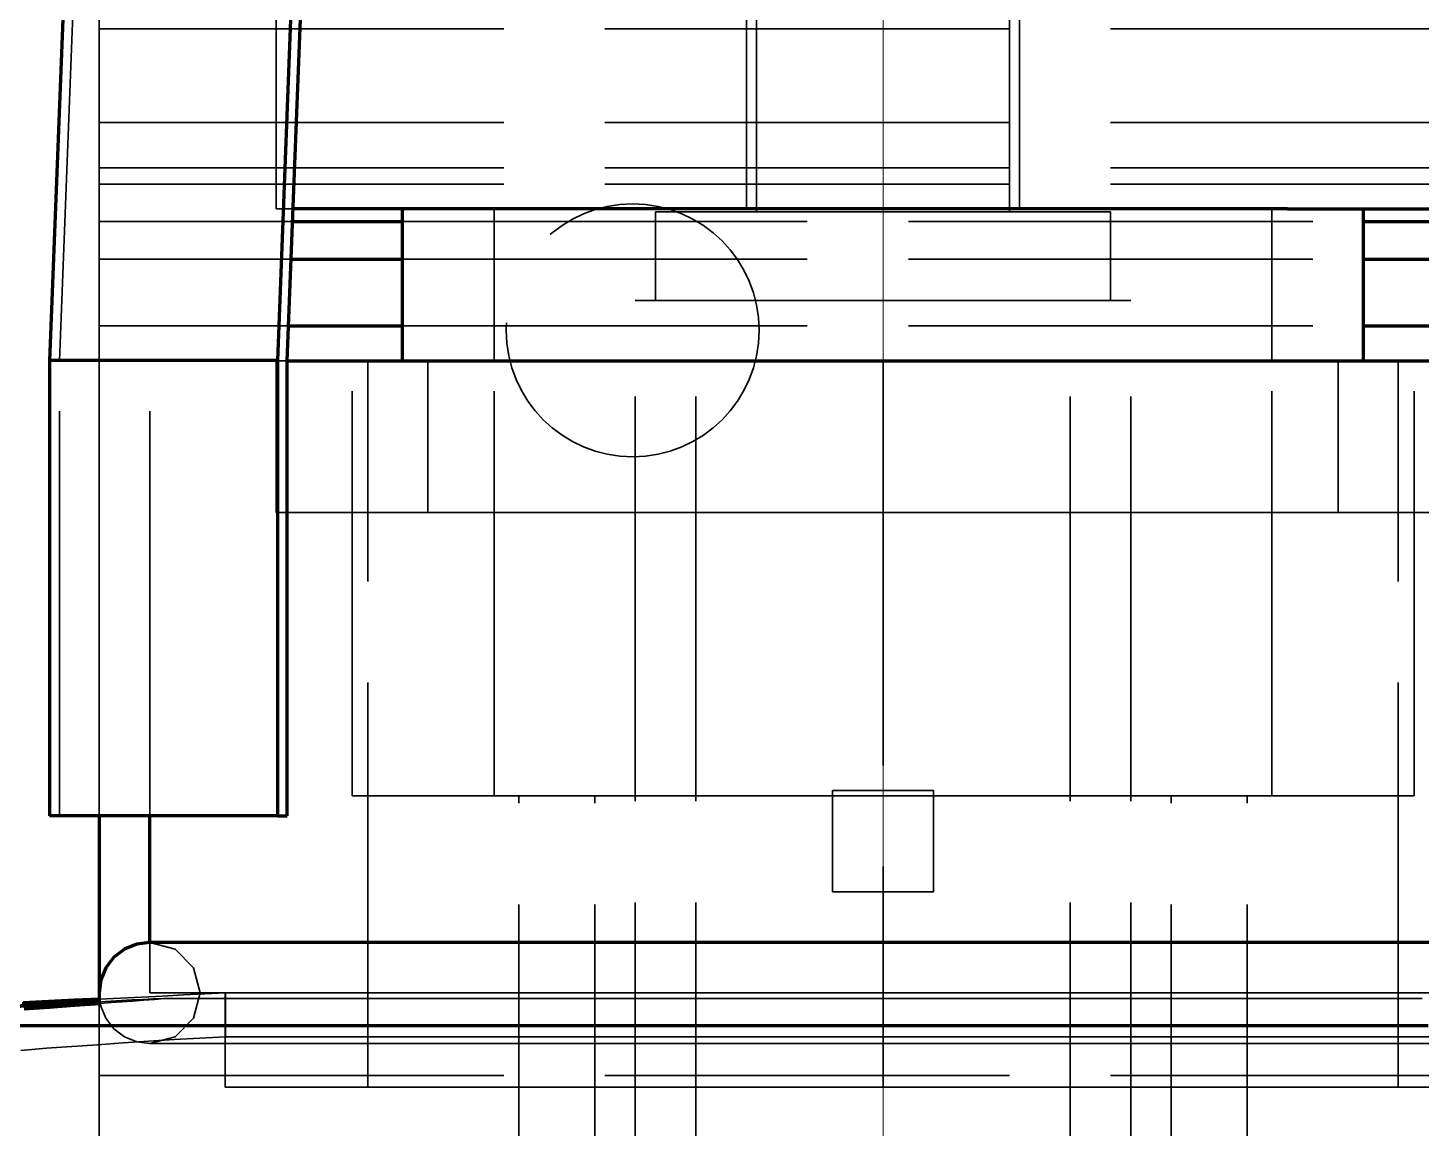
# Model space of a CAD drawing. Header units: millimetres. Extents: x 0 to 2208, y 0 to 420.
# Drawn here: x 190.08 to 203.85, y 240.39 to 251.26 of the extents above; entities that cross this region are included whole.
import ezdxf

# ---------------------------------------------------------------- set-up
doc = ezdxf.new("R2010")
doc.units = ezdxf.units.MM
doc.linetypes.add('IRAM-E-TRAZOS', pattern=[5, 4, -1])
doc.linetypes.add('IRAM-F-TRAZO-PUNTO', pattern=[20, 15, -2, 1, -2])
for name, color, linetype, lineweight in [('01-VISIBLE', 7, 'CONTINUOUS', 70), ('02-OCULTA', 4, 'IRAM-E-TRAZOS', 35), ('03-EJE', 1, 'IRAM-F-TRAZO-PUNTO', 18)]:
    doc.layers.add(name, color=color, linetype=linetype, lineweight=lineweight)

msp = doc.modelspace()

# ---------------------------------------------------------------- linework, layer by layer
at = {"layer": '01-VISIBLE'}
for p, q in [((190.509, 253.477), (190.295, 247.975)), ((192.761, 253.477), (192.547, 247.975)), ((192.643, 247.973), (192.857, 253.473)), ((193.785, 247.973), (193.785, 249.473)), ((202.535, 249.473), (194.535, 249.473)), ((203.285, 247.973), (203.285, 249.473)), ((192.697, 249.348), (193.785, 249.348)), ((203.285, 249.348), (206.285, 249.348)), ((192.683, 248.978), (193.785, 248.978)), ((203.285, 248.978), (206.285, 248.978)), ((192.657, 248.318), (193.785, 248.318)), ((203.285, 248.318), (206.285, 248.318)), ((190.295, 247.975), (190.295, 243.473)), ((192.547, 247.975), (190.295, 247.975)), ((192.547, 247.975), (192.547, 243.473)), ((192.643, 243.473), (192.643, 247.973)), ((192.547, 243.473), (190.295, 243.473)), ((190.785, 243.473), (190.785, 241.663)), ((191.285, 242.223), (191.285, 243.473)), ((192.547, 243.473), (192.643, 243.473))]:
    msp.add_line(p, q, dxfattribs=at)
for points in [[(194.535, 249.473), (194.273, 249.473), (194.011, 249.473), (193.749, 249.473), (193.487, 249.473), (193.226, 249.473), (192.964, 249.473), (192.702, 249.473)], [(202.535, 249.473), (202.785, 249.473), (203.035, 249.473), (203.285, 249.473), (203.535, 249.473), (203.785, 249.473), (204.035, 249.473), (204.285, 249.473), (204.535, 249.473)], [(192.643, 247.973), (192.896, 247.973), (193.149, 247.973), (193.402, 247.973), (193.654, 247.973), (193.907, 247.973), (194.16, 247.973), (194.412, 247.973), (194.665, 247.973), (194.918, 247.973), (195.171, 247.973), (195.423, 247.973), (195.676, 247.973), (195.929, 247.973), (196.182, 247.973), (196.434, 247.973), (196.687, 247.973), (196.94, 247.973), (197.192, 247.973), (197.445, 247.973), (197.698, 247.973), (197.951, 247.973), (198.203, 247.973), (198.456, 247.973), (198.709, 247.973), (198.961, 247.973), (199.214, 247.973), (199.467, 247.973), (199.72, 247.973), (199.972, 247.973), (200.225, 247.973), (200.478, 247.973), (200.731, 247.973), (200.983, 247.973), (201.236, 247.973), (201.489, 247.973), (201.741, 247.973), (201.994, 247.973), (202.247, 247.973), (202.5, 247.973), (202.752, 247.973), (203.005, 247.973), (203.258, 247.973), (203.51, 247.973), (203.763, 247.973), (204.016, 247.973)], [(191.285, 242.223), (191.156, 242.206), (191.035, 242.156), (190.931, 242.076), (190.852, 241.973), (190.802, 241.852), (190.785, 241.723)], [(204.035, 242.223), (203.785, 242.223), (203.535, 242.223), (203.285, 242.223), (203.035, 242.223), (202.785, 242.223), (202.535, 242.223), (202.285, 242.223), (202.035, 242.223), (201.785, 242.223), (201.535, 242.223), (201.285, 242.223), (201.035, 242.223), (200.785, 242.223), (200.535, 242.223), (200.285, 242.223), (200.035, 242.223), (199.785, 242.223), (199.535, 242.223), (199.285, 242.223), (199.035, 242.223), (198.785, 242.223), (198.535, 242.223), (198.285, 242.223), (198.035, 242.223), (197.785, 242.223), (197.535, 242.223), (197.285, 242.223), (197.035, 242.223), (196.785, 242.223), (196.535, 242.223), (196.285, 242.223), (196.035, 242.223), (195.785, 242.223), (195.535, 242.223), (195.285, 242.223), (195.035, 242.223), (194.785, 242.223), (194.535, 242.223), (194.285, 242.223), (194.035, 242.223), (193.785, 242.223), (193.535, 242.223), (193.285, 242.223), (193.035, 242.223), (192.785, 242.223), (192.535, 242.223), (192.285, 242.223), (192.035, 242.223), (191.785, 242.223), (191.535, 242.223), (191.285, 242.223)], [(190.793, 241.636), (190.532, 241.62), (190.271, 241.605), (190.01, 241.589), (189.749, 241.574), (189.487, 241.558), (189.226, 241.542), (188.965, 241.527), (188.704, 241.511), (188.443, 241.495), (188.182, 241.48), (187.921, 241.464), (187.66, 241.448), (187.399, 241.433), (187.138, 241.417), (186.877, 241.402)], [(190.024, 241.618), (190.275, 241.628), (190.372, 241.632), (190.692, 241.638), (190.449, 241.622), (190.196, 241.607), (189.953, 241.593)], [(190.789, 241.663), (190.537, 241.651), (190.285, 241.638), (190.033, 241.626)], [(190.045, 241.567), (190.295, 241.584), (190.545, 241.602), (190.796, 241.62)], [(189.886, 241.402), (190.136, 241.402), (190.387, 241.402), (190.638, 241.402), (190.888, 241.402), (191.139, 241.402), (191.39, 241.402), (191.641, 241.402), (191.891, 241.402), (192.142, 241.402), (192.393, 241.402), (192.643, 241.402), (192.894, 241.402), (193.145, 241.402), (193.396, 241.402), (193.646, 241.402), (193.897, 241.402), (194.148, 241.402), (194.398, 241.402), (194.649, 241.402), (194.9, 241.402), (195.15, 241.402), (195.401, 241.402), (195.652, 241.402), (195.903, 241.402), (196.153, 241.402), (196.404, 241.402), (196.655, 241.402), (196.905, 241.402), (197.156, 241.402), (197.407, 241.402), (197.658, 241.402), (197.908, 241.402), (198.159, 241.402), (198.41, 241.402), (198.66, 241.402), (198.911, 241.402), (199.162, 241.402), (199.412, 241.402), (199.663, 241.402), (199.914, 241.402), (200.165, 241.402), (200.415, 241.402), (200.666, 241.402), (200.917, 241.402), (201.167, 241.402), (201.418, 241.402), (201.669, 241.402), (201.92, 241.402), (202.17, 241.402), (202.421, 241.402), (202.672, 241.402), (202.922, 241.402), (203.173, 241.402), (203.424, 241.402), (203.674, 241.402), (203.925, 241.402)], [(191.285, 241.223), (191.285, 241.223), (191.285, 241.223), (191.285, 241.223), (191.285, 241.223), (191.285, 241.223), (191.285, 241.223)]]:
    msp.add_lwpolyline(points, dxfattribs=at)
at = {"layer": '02-OCULTA'}
for p, q in [((197.285, 249.443), (197.285, 259.943)), ((199.785, 249.443), (199.785, 259.943)), ((192.535, 249.473), (192.535, 256.973)), ((197.185, 249.473), (197.185, 256.973)), ((199.885, 249.473), (199.885, 256.973)), ((190.392, 247.973), (190.606, 253.473)), ((192.535, 249.473), (192.535, 253.477)), ((190.785, 251.253), (190.785, 251.783)), ((190.785, 251.413), (190.785, 249.878)), ((190.785, 251.253), (206.285, 251.253)), ((190.785, 250.328), (190.785, 251.253)), ((190.785, 250.328), (206.285, 250.328)), ((190.785, 240.908), (190.785, 250.328)), ((190.785, 249.878), (190.785, 249.718)), ((190.785, 249.878), (206.285, 249.878)), ((190.785, 249.878), (206.285, 249.878)), ((190.785, 249.718), (190.785, 249.348)), ((190.785, 249.718), (206.285, 249.718)), ((202.535, 249.473), (194.535, 249.473)), ((194.691, 247.973), (194.691, 249.473)), ((202.379, 247.973), (202.379, 249.473)), ((190.785, 249.348), (192.697, 249.348)), ((190.785, 249.348), (190.785, 248.978)), ((193.785, 249.348), (203.285, 249.348)), ((196.285, 248.568), (196.285, 249.443)), ((200.785, 248.568), (200.785, 249.443)), ((190.785, 248.978), (192.683, 248.978)), ((190.785, 248.978), (190.785, 248.318)), ((193.785, 248.978), (203.285, 248.978)), ((196.085, 238.618), (196.085, 248.568)), ((196.685, 238.618), (196.685, 248.568)), ((200.385, 238.618), (200.385, 248.568)), ((200.985, 238.618), (200.985, 248.568)), ((190.785, 248.318), (192.657, 248.318)), ((190.785, 248.318), (190.785, 243.473)), ((193.785, 248.318), (203.285, 248.318)), ((190.392, 243.473), (190.392, 247.973)), ((190.392, 247.973), (192.643, 247.973)), ((191.285, 243.473), (191.285, 247.973)), ((192.535, 246.473), (192.535, 247.973)), ((193.285, 243.673), (193.285, 247.973)), ((193.441, 240.791), (193.441, 247.973)), ((194.035, 246.473), (194.035, 247.973)), ((194.691, 243.673), (194.691, 247.973)), ((198.535, 247.973), (198.535, 240.791)), ((202.379, 243.673), (202.379, 247.973)), ((203.035, 246.473), (203.035, 247.973)), ((203.629, 240.791), (203.629, 247.973)), ((203.785, 243.673), (203.785, 247.973)), ((194.935, 108.598), (194.935, 243.673)), ((195.685, 108.598), (195.685, 243.673)), ((198.035, 242.723), (198.035, 243.723)), ((198.035, 242.723), (198.035, 243.723)), ((199.035, 243.723), (198.035, 243.723)), ((199.035, 242.723), (199.035, 243.723)), ((199.035, 242.723), (199.035, 243.723)), ((201.385, 108.598), (201.385, 243.673)), ((202.135, 108.598), (202.135, 243.673)), ((190.295, 243.473), (190.392, 243.473)), ((192.643, 243.473), (190.392, 243.473)), ((199.035, 242.723), (198.035, 242.723)), ((191.285, 241.723), (191.285, 242.223)), ((190.785, 241.663), (190.785, 233.078)), ((192.03, 240.791), (192.03, 241.723)), ((192.035, 241.723), (192.035, 241.291)), ((190.785, 240.908), (206.285, 240.908)), ((190.785, 239.638), (190.785, 240.908))]:
    msp.add_line(p, q, dxfattribs=at)
for points in [[(192.702, 249.473), (192.674, 249.473), (192.646, 249.473), (192.618, 249.473), (192.591, 249.473), (192.563, 249.473), (192.535, 249.473)], [(194.535, 249.473), (194.285, 249.473), (194.035, 249.473), (193.785, 249.473), (193.535, 249.473), (193.285, 249.473), (193.035, 249.473), (192.785, 249.473), (192.535, 249.473)], [(198.535, 249.473), (198.285, 249.473), (198.035, 249.473), (197.785, 249.473), (197.535, 249.473), (197.285, 249.473), (197.035, 249.473), (196.785, 249.473), (196.535, 249.473), (196.285, 249.473), (196.035, 249.473), (195.785, 249.473), (195.535, 249.473), (195.285, 249.473), (195.035, 249.473), (194.785, 249.473), (194.535, 249.473), (194.285, 249.473), (194.035, 249.473), (193.785, 249.473)], [(193.785, 249.473), (194.035, 249.473), (194.285, 249.473), (194.535, 249.473), (194.785, 249.473), (195.035, 249.473), (195.285, 249.473), (195.535, 249.473), (195.785, 249.473), (196.035, 249.473), (196.285, 249.473), (196.535, 249.473), (196.785, 249.473), (197.035, 249.473), (197.285, 249.473), (197.535, 249.473), (197.785, 249.473), (198.035, 249.473), (198.285, 249.473), (198.535, 249.473), (198.785, 249.473), (199.035, 249.473), (199.285, 249.473), (199.535, 249.473), (199.785, 249.473), (200.035, 249.473), (200.285, 249.473), (200.535, 249.473), (200.785, 249.473), (201.035, 249.473), (201.285, 249.473), (201.535, 249.473), (201.785, 249.473), (202.035, 249.473), (202.285, 249.473), (202.535, 249.473), (202.785, 249.473), (203.035, 249.473), (203.285, 249.473)], [(198.535, 249.473), (198.279, 249.473), (198.022, 249.473), (197.766, 249.473), (197.51, 249.473), (197.254, 249.473), (196.997, 249.473), (196.741, 249.473), (196.485, 249.473), (196.229, 249.473), (195.972, 249.473), (195.716, 249.473), (195.46, 249.473), (195.204, 249.473), (194.947, 249.473), (194.691, 249.473)], [(194.691, 249.473), (194.947, 249.473), (195.204, 249.473), (195.46, 249.473), (195.716, 249.473), (195.972, 249.473), (196.229, 249.473), (196.485, 249.473), (196.741, 249.473), (196.997, 249.473), (197.254, 249.473), (197.51, 249.473), (197.766, 249.473), (198.022, 249.473), (198.279, 249.473), (198.535, 249.473), (198.791, 249.473), (199.048, 249.473), (199.304, 249.473), (199.56, 249.473), (199.816, 249.473), (200.073, 249.473), (200.329, 249.473), (200.585, 249.473), (200.841, 249.473), (201.098, 249.473), (201.354, 249.473), (201.61, 249.473), (201.866, 249.473), (202.123, 249.473), (202.379, 249.473)], [(198.535, 249.473), (198.31, 249.473), (198.085, 249.473), (197.86, 249.473), (197.635, 249.473), (197.41, 249.473), (197.185, 249.473)], [(197.185, 249.473), (197.455, 249.473), (197.725, 249.473), (197.995, 249.473), (198.265, 249.473), (198.535, 249.473), (198.805, 249.473), (199.075, 249.473), (199.345, 249.473), (199.615, 249.473), (199.885, 249.473)], [(203.285, 249.473), (203.035, 249.473), (202.785, 249.473), (202.535, 249.473), (202.285, 249.473), (202.035, 249.473), (201.785, 249.473), (201.535, 249.473), (201.285, 249.473), (201.035, 249.473), (200.785, 249.473), (200.535, 249.473), (200.285, 249.473), (200.035, 249.473), (199.785, 249.473), (199.535, 249.473), (199.285, 249.473), (199.035, 249.473), (198.785, 249.473), (198.535, 249.473)], [(202.379, 249.473), (202.123, 249.473), (201.866, 249.473), (201.61, 249.473), (201.354, 249.473), (201.098, 249.473), (200.841, 249.473), (200.585, 249.473), (200.329, 249.473), (200.073, 249.473), (199.816, 249.473), (199.56, 249.473), (199.304, 249.473), (199.048, 249.473), (198.791, 249.473), (198.535, 249.473)], [(199.885, 249.473), (199.66, 249.473), (199.435, 249.473), (199.21, 249.473), (198.985, 249.473), (198.76, 249.473), (198.535, 249.473)], [(202.535, 249.473), (202.785, 249.473), (203.035, 249.473), (203.285, 249.473), (203.535, 249.473), (203.785, 249.473), (204.035, 249.473), (204.285, 249.473), (204.535, 249.473)], [(198.535, 249.443), (198.285, 249.443), (198.035, 249.443), (197.785, 249.443), (197.535, 249.443), (197.285, 249.443), (197.035, 249.443), (196.785, 249.443), (196.535, 249.443), (196.285, 249.443)], [(196.285, 249.443), (196.535, 249.443), (196.785, 249.443), (197.035, 249.443), (197.285, 249.443), (197.535, 249.443), (197.785, 249.443), (198.035, 249.443), (198.285, 249.443), (198.535, 249.443), (198.785, 249.443), (199.035, 249.443), (199.285, 249.443), (199.535, 249.443), (199.785, 249.443), (200.035, 249.443), (200.285, 249.443), (200.535, 249.443), (200.785, 249.443)], [(198.535, 249.443), (198.327, 249.443), (198.118, 249.443), (197.91, 249.443), (197.702, 249.443), (197.493, 249.443), (197.285, 249.443)], [(197.285, 249.443), (197.535, 249.443), (197.785, 249.443), (198.035, 249.443), (198.285, 249.443), (198.535, 249.443), (198.785, 249.443), (199.035, 249.443), (199.285, 249.443), (199.535, 249.443), (199.785, 249.443)], [(200.785, 249.443), (200.504, 249.443), (200.222, 249.443), (199.941, 249.443), (199.66, 249.443), (199.379, 249.443), (199.097, 249.443), (198.816, 249.443), (198.535, 249.443)], [(199.785, 249.443), (199.577, 249.443), (199.368, 249.443), (199.16, 249.443), (198.952, 249.443), (198.743, 249.443), (198.535, 249.443)], [(198.535, 248.568), (198.263, 248.568), (197.991, 248.568), (197.718, 248.568), (197.446, 248.568), (197.174, 248.568), (196.902, 248.568), (196.629, 248.568), (196.357, 248.568), (196.085, 248.568)], [(196.085, 248.568), (196.343, 248.568), (196.601, 248.568), (196.859, 248.568), (197.117, 248.568), (197.374, 248.568), (197.632, 248.568), (197.89, 248.568), (198.148, 248.568), (198.406, 248.568), (198.664, 248.568), (198.922, 248.568), (199.18, 248.568), (199.438, 248.568), (199.696, 248.568), (199.953, 248.568), (200.211, 248.568), (200.469, 248.568), (200.727, 248.568), (200.985, 248.568)], [(198.535, 248.568), (198.285, 248.568), (198.035, 248.568), (197.785, 248.568), (197.535, 248.568), (197.285, 248.568), (197.035, 248.568), (196.785, 248.568), (196.535, 248.568), (196.285, 248.568)], [(196.285, 248.568), (196.535, 248.568), (196.785, 248.568), (197.035, 248.568), (197.285, 248.568), (197.535, 248.568), (197.785, 248.568), (198.035, 248.568), (198.285, 248.568), (198.535, 248.568), (198.785, 248.568), (199.035, 248.568), (199.285, 248.568), (199.535, 248.568), (199.785, 248.568), (200.035, 248.568), (200.285, 248.568), (200.535, 248.568), (200.785, 248.568)], [(198.535, 248.568), (198.271, 248.568), (198.006, 248.568), (197.742, 248.568), (197.478, 248.568), (197.214, 248.568), (196.949, 248.568), (196.685, 248.568)], [(196.685, 248.568), (196.949, 248.568), (197.214, 248.568), (197.478, 248.568), (197.742, 248.568), (198.006, 248.568), (198.271, 248.568), (198.535, 248.568), (198.799, 248.568), (199.064, 248.568), (199.328, 248.568), (199.592, 248.568), (199.856, 248.568), (200.121, 248.568), (200.385, 248.568)], [(200.785, 248.568), (200.504, 248.568), (200.222, 248.568), (199.941, 248.568), (199.66, 248.568), (199.379, 248.568), (199.097, 248.568), (198.816, 248.568), (198.535, 248.568)], [(200.985, 248.568), (200.713, 248.568), (200.441, 248.568), (200.168, 248.568), (199.896, 248.568), (199.624, 248.568), (199.352, 248.568), (199.079, 248.568), (198.807, 248.568), (198.535, 248.568)], [(200.385, 248.568), (200.121, 248.568), (199.856, 248.568), (199.592, 248.568), (199.328, 248.568), (199.064, 248.568), (198.799, 248.568), (198.535, 248.568)], [(198.535, 247.973), (198.285, 247.973), (198.035, 247.973), (197.785, 247.973), (197.535, 247.973), (197.285, 247.973), (197.035, 247.973), (196.785, 247.973), (196.535, 247.973), (196.285, 247.973), (196.035, 247.973), (195.785, 247.973), (195.535, 247.973), (195.285, 247.973), (195.035, 247.973), (194.785, 247.973), (194.535, 247.973), (194.285, 247.973), (194.035, 247.973), (193.785, 247.973), (193.535, 247.973), (193.285, 247.973), (193.035, 247.973), (192.785, 247.973), (192.535, 247.973), (192.285, 247.973), (192.035, 247.973), (191.785, 247.973), (191.535, 247.973), (191.285, 247.973)], [(191.285, 247.973), (191.511, 247.973), (191.738, 247.973), (191.964, 247.973), (192.191, 247.973), (192.417, 247.973), (192.643, 247.973)], [(198.535, 247.973), (198.285, 247.973), (198.035, 247.973), (197.785, 247.973), (197.535, 247.973), (197.285, 247.973), (197.035, 247.973), (196.785, 247.973), (196.535, 247.973), (196.285, 247.973), (196.035, 247.973), (195.785, 247.973), (195.535, 247.973), (195.285, 247.973), (195.035, 247.973), (194.785, 247.973), (194.535, 247.973), (194.285, 247.973), (194.035, 247.973), (193.785, 247.973), (193.535, 247.973), (193.285, 247.973), (193.035, 247.973), (192.785, 247.973), (192.535, 247.973)], [(192.535, 247.973), (192.785, 247.973), (193.035, 247.973), (193.285, 247.973), (193.535, 247.973), (193.785, 247.973), (194.035, 247.973), (194.285, 247.973), (194.535, 247.973), (194.785, 247.973), (195.035, 247.973), (195.285, 247.973), (195.535, 247.973), (195.785, 247.973), (196.035, 247.973), (196.285, 247.973), (196.535, 247.973), (196.785, 247.973), (197.035, 247.973), (197.285, 247.973), (197.535, 247.973), (197.785, 247.973), (198.035, 247.973), (198.285, 247.973), (198.535, 247.973), (198.785, 247.973), (199.035, 247.973), (199.285, 247.973), (199.535, 247.973), (199.785, 247.973), (200.035, 247.973), (200.285, 247.973), (200.535, 247.973), (200.785, 247.973), (201.035, 247.973), (201.285, 247.973), (201.535, 247.973), (201.785, 247.973), (202.035, 247.973), (202.285, 247.973), (202.535, 247.973), (202.785, 247.973), (203.035, 247.973), (203.285, 247.973), (203.535, 247.973), (203.785, 247.973), (204.035, 247.973)], [(198.535, 247.973), (198.285, 247.973), (198.035, 247.973), (197.785, 247.973), (197.535, 247.973), (197.285, 247.973), (197.035, 247.973), (196.785, 247.973), (196.535, 247.973), (196.285, 247.973), (196.035, 247.973), (195.785, 247.973), (195.535, 247.973), (195.285, 247.973), (195.035, 247.973), (194.785, 247.973), (194.535, 247.973), (194.285, 247.973), (194.035, 247.973), (193.785, 247.973), (193.535, 247.973), (193.285, 247.973)], [(193.285, 247.973), (193.535, 247.973), (193.785, 247.973), (194.035, 247.973), (194.285, 247.973), (194.535, 247.973), (194.785, 247.973), (195.035, 247.973), (195.285, 247.973), (195.535, 247.973), (195.785, 247.973), (196.035, 247.973), (196.285, 247.973), (196.535, 247.973), (196.785, 247.973), (197.035, 247.973), (197.285, 247.973), (197.535, 247.973), (197.785, 247.973), (198.035, 247.973), (198.285, 247.973), (198.535, 247.973), (198.785, 247.973), (199.035, 247.973), (199.285, 247.973), (199.535, 247.973), (199.785, 247.973), (200.035, 247.973), (200.285, 247.973), (200.535, 247.973), (200.785, 247.973), (201.035, 247.973), (201.285, 247.973), (201.535, 247.973), (201.785, 247.973), (202.035, 247.973), (202.285, 247.973), (202.535, 247.973), (202.785, 247.973), (203.035, 247.973), (203.285, 247.973), (203.535, 247.973), (203.785, 247.973)], [(198.535, 247.973), (198.28, 247.973), (198.026, 247.973), (197.771, 247.973), (197.516, 247.973), (197.261, 247.973), (197.007, 247.973), (196.752, 247.973), (196.497, 247.973), (196.243, 247.973), (195.988, 247.973), (195.733, 247.973), (195.479, 247.973), (195.224, 247.973), (194.969, 247.973), (194.714, 247.973), (194.46, 247.973), (194.205, 247.973), (193.95, 247.973), (193.696, 247.973), (193.441, 247.973)], [(193.441, 247.973), (193.696, 247.973), (193.95, 247.973), (194.205, 247.973), (194.46, 247.973), (194.714, 247.973), (194.969, 247.973), (195.224, 247.973), (195.479, 247.973), (195.733, 247.973), (195.988, 247.973), (196.243, 247.973), (196.497, 247.973), (196.752, 247.973), (197.007, 247.973), (197.261, 247.973), (197.516, 247.973), (197.771, 247.973), (198.026, 247.973), (198.28, 247.973), (198.535, 247.973), (198.79, 247.973), (199.044, 247.973), (199.299, 247.973), (199.554, 247.973), (199.809, 247.973), (200.063, 247.973), (200.318, 247.973), (200.573, 247.973), (200.827, 247.973), (201.082, 247.973), (201.337, 247.973), (201.591, 247.973), (201.846, 247.973), (202.101, 247.973), (202.356, 247.973), (202.61, 247.973), (202.865, 247.973), (203.12, 247.973), (203.374, 247.973), (203.629, 247.973)], [(198.535, 247.973), (198.285, 247.973), (198.035, 247.973), (197.785, 247.973), (197.535, 247.973), (197.285, 247.973), (197.035, 247.973), (196.785, 247.973), (196.535, 247.973), (196.285, 247.973), (196.035, 247.973), (195.785, 247.973), (195.535, 247.973), (195.285, 247.973), (195.035, 247.973), (194.785, 247.973), (194.535, 247.973), (194.285, 247.973), (194.035, 247.973), (193.785, 247.973)], [(193.785, 247.973), (194.035, 247.973), (194.285, 247.973), (194.535, 247.973), (194.785, 247.973), (195.035, 247.973), (195.285, 247.973), (195.535, 247.973), (195.785, 247.973), (196.035, 247.973), (196.285, 247.973), (196.535, 247.973), (196.785, 247.973), (197.035, 247.973), (197.285, 247.973), (197.535, 247.973), (197.785, 247.973), (198.035, 247.973), (198.285, 247.973), (198.535, 247.973), (198.785, 247.973), (199.035, 247.973), (199.285, 247.973), (199.535, 247.973), (199.785, 247.973), (200.035, 247.973), (200.285, 247.973), (200.535, 247.973), (200.785, 247.973), (201.035, 247.973), (201.285, 247.973), (201.535, 247.973), (201.785, 247.973), (202.035, 247.973), (202.285, 247.973), (202.535, 247.973), (202.785, 247.973), (203.035, 247.973), (203.285, 247.973)], [(198.535, 247.973), (198.285, 247.973), (198.035, 247.973), (197.785, 247.973), (197.535, 247.973), (197.285, 247.973), (197.035, 247.973), (196.785, 247.973), (196.535, 247.973), (196.285, 247.973), (196.035, 247.973), (195.785, 247.973), (195.535, 247.973), (195.285, 247.973), (195.035, 247.973), (194.785, 247.973), (194.535, 247.973), (194.285, 247.973), (194.035, 247.973)], [(194.035, 247.973), (194.285, 247.973), (194.535, 247.973), (194.785, 247.973), (195.035, 247.973), (195.285, 247.973), (195.535, 247.973), (195.785, 247.973), (196.035, 247.973), (196.285, 247.973), (196.535, 247.973), (196.785, 247.973), (197.035, 247.973), (197.285, 247.973), (197.535, 247.973), (197.785, 247.973), (198.035, 247.973), (198.285, 247.973), (198.535, 247.973), (198.785, 247.973), (199.035, 247.973), (199.285, 247.973), (199.535, 247.973), (199.785, 247.973), (200.035, 247.973), (200.285, 247.973), (200.535, 247.973), (200.785, 247.973), (201.035, 247.973), (201.285, 247.973), (201.535, 247.973), (201.785, 247.973), (202.035, 247.973), (202.285, 247.973), (202.535, 247.973), (202.785, 247.973), (203.035, 247.973)], [(198.535, 247.973), (198.279, 247.973), (198.022, 247.973), (197.766, 247.973), (197.51, 247.973), (197.254, 247.973), (196.997, 247.973), (196.741, 247.973), (196.485, 247.973), (196.229, 247.973), (195.972, 247.973), (195.716, 247.973), (195.46, 247.973), (195.204, 247.973), (194.947, 247.973), (194.691, 247.973)], [(194.691, 247.973), (194.947, 247.973), (195.204, 247.973), (195.46, 247.973), (195.716, 247.973), (195.972, 247.973), (196.229, 247.973), (196.485, 247.973), (196.741, 247.973), (196.997, 247.973), (197.254, 247.973), (197.51, 247.973), (197.766, 247.973), (198.022, 247.973), (198.279, 247.973), (198.535, 247.973), (198.791, 247.973), (199.048, 247.973), (199.304, 247.973), (199.56, 247.973), (199.816, 247.973), (200.073, 247.973), (200.329, 247.973), (200.585, 247.973), (200.841, 247.973), (201.098, 247.973), (201.354, 247.973), (201.61, 247.973), (201.866, 247.973), (202.123, 247.973), (202.379, 247.973)], [(198.535, 247.973), (198.279, 247.973), (198.022, 247.973), (197.766, 247.973), (197.51, 247.973), (197.254, 247.973), (196.997, 247.973), (196.741, 247.973), (196.485, 247.973), (196.229, 247.973), (195.972, 247.973), (195.716, 247.973), (195.46, 247.973), (195.204, 247.973), (194.947, 247.973), (194.691, 247.973)], [(194.691, 247.973), (194.947, 247.973), (195.204, 247.973), (195.46, 247.973), (195.716, 247.973), (195.972, 247.973), (196.229, 247.973), (196.485, 247.973), (196.741, 247.973), (196.997, 247.973), (197.254, 247.973), (197.51, 247.973), (197.766, 247.973), (198.022, 247.973), (198.279, 247.973), (198.535, 247.973), (198.791, 247.973), (199.048, 247.973), (199.304, 247.973), (199.56, 247.973), (199.816, 247.973), (200.073, 247.973), (200.329, 247.973), (200.585, 247.973), (200.841, 247.973), (201.098, 247.973), (201.354, 247.973), (201.61, 247.973), (201.866, 247.973), (202.123, 247.973), (202.379, 247.973)], [(203.629, 247.973), (203.374, 247.973), (203.12, 247.973), (202.865, 247.973), (202.61, 247.973), (202.356, 247.973), (202.101, 247.973), (201.846, 247.973), (201.591, 247.973), (201.337, 247.973), (201.082, 247.973), (200.827, 247.973), (200.573, 247.973), (200.318, 247.973), (200.063, 247.973), (199.809, 247.973), (199.554, 247.973), (199.299, 247.973), (199.044, 247.973), (198.79, 247.973), (198.535, 247.973)], [(204.035, 247.973), (203.785, 247.973), (203.535, 247.973), (203.285, 247.973), (203.035, 247.973), (202.785, 247.973), (202.535, 247.973), (202.285, 247.973), (202.035, 247.973), (201.785, 247.973), (201.535, 247.973), (201.285, 247.973), (201.035, 247.973), (200.785, 247.973), (200.535, 247.973), (200.285, 247.973), (200.035, 247.973), (199.785, 247.973), (199.535, 247.973), (199.285, 247.973), (199.035, 247.973), (198.785, 247.973), (198.535, 247.973)], [(203.785, 247.973), (203.523, 247.973), (203.26, 247.973), (202.998, 247.973), (202.735, 247.973), (202.472, 247.973), (202.21, 247.973), (201.947, 247.973), (201.685, 247.973), (201.422, 247.973), (201.16, 247.973), (200.898, 247.973), (200.635, 247.973), (200.373, 247.973), (200.11, 247.973), (199.847, 247.973), (199.585, 247.973), (199.322, 247.973), (199.06, 247.973), (198.797, 247.973), (198.535, 247.973)], [(202.379, 247.973), (202.123, 247.973), (201.866, 247.973), (201.61, 247.973), (201.354, 247.973), (201.098, 247.973), (200.841, 247.973), (200.585, 247.973), (200.329, 247.973), (200.073, 247.973), (199.816, 247.973), (199.56, 247.973), (199.304, 247.973), (199.048, 247.973), (198.791, 247.973), (198.535, 247.973)], [(203.285, 247.973), (203.035, 247.973), (202.785, 247.973), (202.535, 247.973), (202.285, 247.973), (202.035, 247.973), (201.785, 247.973), (201.535, 247.973), (201.285, 247.973), (201.035, 247.973), (200.785, 247.973), (200.535, 247.973), (200.285, 247.973), (200.035, 247.973), (199.785, 247.973), (199.535, 247.973), (199.285, 247.973), (199.035, 247.973), (198.785, 247.973), (198.535, 247.973)], [(202.379, 247.973), (202.123, 247.973), (201.866, 247.973), (201.61, 247.973), (201.354, 247.973), (201.098, 247.973), (200.841, 247.973), (200.585, 247.973), (200.329, 247.973), (200.073, 247.973), (199.816, 247.973), (199.56, 247.973), (199.304, 247.973), (199.048, 247.973), (198.791, 247.973), (198.535, 247.973)], [(204.535, 247.973), (204.274, 247.973), (204.013, 247.973), (203.752, 247.973), (203.492, 247.973), (203.231, 247.973), (202.97, 247.973), (202.709, 247.973), (202.448, 247.973), (202.187, 247.973), (201.926, 247.973), (201.665, 247.973), (201.405, 247.973), (201.144, 247.973), (200.883, 247.973), (200.622, 247.973), (200.361, 247.973), (200.1, 247.973), (199.839, 247.973), (199.578, 247.973), (199.318, 247.973), (199.057, 247.973), (198.796, 247.973), (198.535, 247.973)], [(203.035, 247.973), (202.77, 247.973), (202.506, 247.973), (202.241, 247.973), (201.976, 247.973), (201.711, 247.973), (201.447, 247.973), (201.182, 247.973), (200.917, 247.973), (200.653, 247.973), (200.388, 247.973), (200.123, 247.973), (199.859, 247.973), (199.594, 247.973), (199.329, 247.973), (199.064, 247.973), (198.8, 247.973), (198.535, 247.973)], [(198.535, 246.473), (198.285, 246.473), (198.035, 246.473), (197.785, 246.473), (197.535, 246.473), (197.285, 246.473), (197.035, 246.473), (196.785, 246.473), (196.535, 246.473), (196.285, 246.473), (196.035, 246.473), (195.785, 246.473), (195.535, 246.473), (195.285, 246.473), (195.035, 246.473), (194.785, 246.473), (194.535, 246.473), (194.285, 246.473), (194.035, 246.473), (193.785, 246.473), (193.535, 246.473), (193.285, 246.473), (193.035, 246.473), (192.785, 246.473), (192.535, 246.473)], [(192.535, 246.473), (192.785, 246.473), (193.035, 246.473), (193.285, 246.473), (193.535, 246.473), (193.785, 246.473), (194.035, 246.473), (194.285, 246.473), (194.535, 246.473), (194.785, 246.473), (195.035, 246.473), (195.285, 246.473), (195.535, 246.473), (195.785, 246.473), (196.035, 246.473), (196.285, 246.473), (196.535, 246.473), (196.785, 246.473), (197.035, 246.473), (197.285, 246.473), (197.535, 246.473), (197.785, 246.473), (198.035, 246.473), (198.285, 246.473), (198.535, 246.473), (198.785, 246.473), (199.035, 246.473), (199.285, 246.473), (199.535, 246.473), (199.785, 246.473), (200.035, 246.473), (200.285, 246.473), (200.535, 246.473), (200.785, 246.473), (201.035, 246.473), (201.285, 246.473), (201.535, 246.473), (201.785, 246.473), (202.035, 246.473), (202.285, 246.473), (202.535, 246.473), (202.785, 246.473), (203.035, 246.473), (203.285, 246.473), (203.535, 246.473), (203.785, 246.473), (204.035, 246.473)], [(198.535, 246.473), (198.285, 246.473), (198.035, 246.473), (197.785, 246.473), (197.535, 246.473), (197.285, 246.473), (197.035, 246.473), (196.785, 246.473), (196.535, 246.473), (196.285, 246.473), (196.035, 246.473), (195.785, 246.473), (195.535, 246.473), (195.285, 246.473), (195.035, 246.473), (194.785, 246.473), (194.535, 246.473), (194.285, 246.473), (194.035, 246.473)], [(194.035, 246.473), (194.285, 246.473), (194.535, 246.473), (194.785, 246.473), (195.035, 246.473), (195.285, 246.473), (195.535, 246.473), (195.785, 246.473), (196.035, 246.473), (196.285, 246.473), (196.535, 246.473), (196.785, 246.473), (197.035, 246.473), (197.285, 246.473), (197.535, 246.473), (197.785, 246.473), (198.035, 246.473), (198.285, 246.473), (198.535, 246.473), (198.785, 246.473), (199.035, 246.473), (199.285, 246.473), (199.535, 246.473), (199.785, 246.473), (200.035, 246.473), (200.285, 246.473), (200.535, 246.473), (200.785, 246.473), (201.035, 246.473), (201.285, 246.473), (201.535, 246.473), (201.785, 246.473), (202.035, 246.473), (202.285, 246.473), (202.535, 246.473), (202.785, 246.473), (203.035, 246.473)], [(204.535, 246.473), (204.274, 246.473), (204.013, 246.473), (203.752, 246.473), (203.492, 246.473), (203.231, 246.473), (202.97, 246.473), (202.709, 246.473), (202.448, 246.473), (202.187, 246.473), (201.926, 246.473), (201.665, 246.473), (201.405, 246.473), (201.144, 246.473), (200.883, 246.473), (200.622, 246.473), (200.361, 246.473), (200.1, 246.473), (199.839, 246.473), (199.578, 246.473), (199.318, 246.473), (199.057, 246.473), (198.796, 246.473), (198.535, 246.473)], [(203.035, 246.473), (202.77, 246.473), (202.506, 246.473), (202.241, 246.473), (201.976, 246.473), (201.711, 246.473), (201.447, 246.473), (201.182, 246.473), (200.917, 246.473), (200.653, 246.473), (200.388, 246.473), (200.123, 246.473), (199.859, 246.473), (199.594, 246.473), (199.329, 246.473), (199.064, 246.473), (198.8, 246.473), (198.535, 246.473)], [(198.535, 243.673), (198.285, 243.673), (198.035, 243.673), (197.785, 243.673), (197.535, 243.673), (197.285, 243.673), (197.035, 243.673), (196.785, 243.673), (196.535, 243.673), (196.285, 243.673), (196.035, 243.673), (195.785, 243.673), (195.535, 243.673), (195.285, 243.673), (195.035, 243.673), (194.785, 243.673), (194.535, 243.673), (194.285, 243.673), (194.035, 243.673), (193.785, 243.673), (193.535, 243.673), (193.285, 243.673)], [(193.285, 243.673), (193.535, 243.673), (193.785, 243.673), (194.035, 243.673), (194.285, 243.673), (194.535, 243.673), (194.785, 243.673), (195.035, 243.673), (195.285, 243.673), (195.535, 243.673), (195.785, 243.673), (196.035, 243.673), (196.285, 243.673), (196.535, 243.673), (196.785, 243.673), (197.035, 243.673), (197.285, 243.673), (197.535, 243.673), (197.785, 243.673), (198.035, 243.673), (198.285, 243.673), (198.535, 243.673), (198.785, 243.673), (199.035, 243.673), (199.285, 243.673), (199.535, 243.673), (199.785, 243.673), (200.035, 243.673), (200.285, 243.673), (200.535, 243.673), (200.785, 243.673), (201.035, 243.673), (201.285, 243.673), (201.535, 243.673), (201.785, 243.673), (202.035, 243.673), (202.285, 243.673), (202.535, 243.673), (202.785, 243.673), (203.035, 243.673), (203.285, 243.673), (203.535, 243.673), (203.785, 243.673)], [(198.535, 243.673), (198.279, 243.673), (198.022, 243.673), (197.766, 243.673), (197.51, 243.673), (197.254, 243.673), (196.997, 243.673), (196.741, 243.673), (196.485, 243.673), (196.229, 243.673), (195.972, 243.673), (195.716, 243.673), (195.46, 243.673), (195.204, 243.673), (194.947, 243.673), (194.691, 243.673)], [(194.691, 243.673), (194.947, 243.673), (195.204, 243.673), (195.46, 243.673), (195.716, 243.673), (195.972, 243.673), (196.229, 243.673), (196.485, 243.673), (196.741, 243.673), (196.997, 243.673), (197.254, 243.673), (197.51, 243.673), (197.766, 243.673), (198.022, 243.673), (198.279, 243.673), (198.535, 243.673), (198.791, 243.673), (199.048, 243.673), (199.304, 243.673), (199.56, 243.673), (199.816, 243.673), (200.073, 243.673), (200.329, 243.673), (200.585, 243.673), (200.841, 243.673), (201.098, 243.673), (201.354, 243.673), (201.61, 243.673), (201.866, 243.673), (202.123, 243.673), (202.379, 243.673)], [(198.535, 243.673), (198.278, 243.673), (198.021, 243.673), (197.764, 243.673), (197.506, 243.673), (197.249, 243.673), (196.992, 243.673), (196.735, 243.673), (196.478, 243.673), (196.221, 243.673), (195.964, 243.673), (195.706, 243.673), (195.449, 243.673), (195.192, 243.673), (194.935, 243.673)], [(194.935, 243.673), (195.192, 243.673), (195.449, 243.673), (195.706, 243.673), (195.964, 243.673), (196.221, 243.673), (196.478, 243.673), (196.735, 243.673), (196.992, 243.673), (197.249, 243.673), (197.506, 243.673), (197.764, 243.673), (198.021, 243.673), (198.278, 243.673), (198.535, 243.673), (198.792, 243.673), (199.049, 243.673), (199.306, 243.673), (199.564, 243.673), (199.821, 243.673), (200.078, 243.673), (200.335, 243.673), (200.592, 243.673), (200.849, 243.673), (201.106, 243.673), (201.364, 243.673), (201.621, 243.673), (201.878, 243.673), (202.135, 243.673)], [(198.535, 243.673), (198.276, 243.673), (198.017, 243.673), (197.758, 243.673), (197.499, 243.673), (197.24, 243.673), (196.98, 243.673), (196.721, 243.673), (196.462, 243.673), (196.203, 243.673), (195.944, 243.673), (195.685, 243.673)], [(195.685, 243.673), (195.944, 243.673), (196.203, 243.673), (196.462, 243.673), (196.721, 243.673), (196.98, 243.673), (197.24, 243.673), (197.499, 243.673), (197.758, 243.673), (198.017, 243.673), (198.276, 243.673), (198.535, 243.673), (198.794, 243.673), (199.053, 243.673), (199.312, 243.673), (199.571, 243.673), (199.83, 243.673), (200.09, 243.673), (200.349, 243.673), (200.608, 243.673), (200.867, 243.673), (201.126, 243.673), (201.385, 243.673)], [(198.535, 243.723), (198.452, 243.723), (198.368, 243.723), (198.285, 243.723), (198.202, 243.723), (198.118, 243.723), (198.035, 243.723)], [(199.035, 243.723), (198.952, 243.723), (198.868, 243.723), (198.785, 243.723), (198.702, 243.723), (198.618, 243.723), (198.535, 243.723)], [(203.785, 243.673), (203.523, 243.673), (203.26, 243.673), (202.998, 243.673), (202.735, 243.673), (202.472, 243.673), (202.21, 243.673), (201.947, 243.673), (201.685, 243.673), (201.422, 243.673), (201.16, 243.673), (200.898, 243.673), (200.635, 243.673), (200.373, 243.673), (200.11, 243.673), (199.847, 243.673), (199.585, 243.673), (199.322, 243.673), (199.06, 243.673), (198.797, 243.673), (198.535, 243.673)], [(202.379, 243.673), (202.123, 243.673), (201.866, 243.673), (201.61, 243.673), (201.354, 243.673), (201.098, 243.673), (200.841, 243.673), (200.585, 243.673), (200.329, 243.673), (200.073, 243.673), (199.816, 243.673), (199.56, 243.673), (199.304, 243.673), (199.048, 243.673), (198.791, 243.673), (198.535, 243.673)], [(202.135, 243.673), (201.878, 243.673), (201.621, 243.673), (201.364, 243.673), (201.106, 243.673), (200.849, 243.673), (200.592, 243.673), (200.335, 243.673), (200.078, 243.673), (199.821, 243.673), (199.564, 243.673), (199.306, 243.673), (199.049, 243.673), (198.792, 243.673), (198.535, 243.673)], [(201.385, 243.673), (201.126, 243.673), (200.867, 243.673), (200.608, 243.673), (200.349, 243.673), (200.09, 243.673), (199.83, 243.673), (199.571, 243.673), (199.312, 243.673), (199.053, 243.673), (198.794, 243.673), (198.535, 243.673)], [(198.535, 242.723), (198.452, 242.723), (198.368, 242.723), (198.285, 242.723), (198.202, 242.723), (198.118, 242.723), (198.035, 242.723)], [(199.035, 242.723), (198.952, 242.723), (198.868, 242.723), (198.785, 242.723), (198.702, 242.723), (198.618, 242.723), (198.535, 242.723)], [(198.535, 242.223), (198.285, 242.223), (198.035, 242.223), (197.785, 242.223), (197.535, 242.223), (197.285, 242.223), (197.035, 242.223), (196.785, 242.223), (196.535, 242.223), (196.285, 242.223), (196.035, 242.223), (195.785, 242.223), (195.535, 242.223), (195.285, 242.223), (195.035, 242.223), (194.785, 242.223), (194.535, 242.223), (194.285, 242.223), (194.035, 242.223), (193.785, 242.223), (193.535, 242.223), (193.285, 242.223), (193.035, 242.223), (192.785, 242.223), (192.535, 242.223), (192.285, 242.223), (192.035, 242.223), (191.785, 242.223), (191.535, 242.223), (191.285, 242.223)], [(191.285, 242.223), (191.535, 242.156), (191.718, 241.973), (191.785, 241.723), (191.718, 241.473), (191.535, 241.29), (191.285, 241.223)], [(198.535, 242.223), (198.785, 242.223), (199.035, 242.223), (199.285, 242.223), (199.535, 242.223), (199.785, 242.223), (200.035, 242.223), (200.285, 242.223), (200.535, 242.223), (200.785, 242.223), (201.035, 242.223), (201.285, 242.223), (201.535, 242.223), (201.785, 242.223), (202.035, 242.223), (202.285, 242.223), (202.535, 242.223), (202.785, 242.223), (203.035, 242.223), (203.285, 242.223), (203.535, 242.223), (203.785, 242.223), (204.035, 242.223)], [(190.785, 241.723), (190.802, 241.594), (190.852, 241.473), (190.931, 241.369), (191.035, 241.29), (191.156, 241.24), (191.285, 241.223)], [(192.035, 241.723), (191.827, 241.713), (191.62, 241.703), (191.412, 241.693), (191.204, 241.683), (190.996, 241.673), (190.789, 241.663)], [(191.429, 241.669), (191.323, 241.665), (191.217, 241.66), (191.111, 241.654), (191.005, 241.648), (190.899, 241.642), (190.793, 241.636)], [(190.796, 241.62), (190.903, 241.628), (191.01, 241.636), (191.118, 241.643), (191.225, 241.651), (191.332, 241.66), (191.429, 241.669)], [(198.535, 241.723), (198.285, 241.723), (198.035, 241.723), (197.785, 241.723), (197.535, 241.723), (197.285, 241.723), (197.035, 241.723), (196.785, 241.723), (196.535, 241.723), (196.285, 241.723), (196.035, 241.723), (195.785, 241.723), (195.535, 241.723), (195.285, 241.723), (195.035, 241.723), (194.785, 241.723), (194.535, 241.723), (194.285, 241.723), (194.035, 241.723), (193.785, 241.723), (193.535, 241.723), (193.285, 241.723), (193.035, 241.723), (192.785, 241.723), (192.535, 241.723), (192.285, 241.723), (192.035, 241.723), (191.785, 241.723), (191.535, 241.723), (191.285, 241.723)], [(191.285, 241.723), (191.535, 241.723), (191.785, 241.723), (192.035, 241.723), (192.285, 241.723), (192.535, 241.723), (192.785, 241.723), (193.035, 241.723), (193.285, 241.723), (193.535, 241.723), (193.785, 241.723), (194.035, 241.723), (194.285, 241.723), (194.535, 241.723), (194.785, 241.723), (195.035, 241.723), (195.285, 241.723), (195.535, 241.723), (195.785, 241.723), (196.035, 241.723), (196.285, 241.723), (196.535, 241.723), (196.785, 241.723), (197.035, 241.723), (197.285, 241.723), (197.535, 241.723), (197.785, 241.723), (198.035, 241.723), (198.285, 241.723), (198.535, 241.723), (198.785, 241.723), (199.035, 241.723), (199.285, 241.723), (199.535, 241.723), (199.785, 241.723), (200.035, 241.723), (200.285, 241.723), (200.535, 241.723), (200.785, 241.723), (201.035, 241.723), (201.285, 241.723), (201.535, 241.723), (201.785, 241.723), (202.035, 241.723), (202.285, 241.723), (202.535, 241.723), (202.785, 241.723), (203.035, 241.723), (203.285, 241.723), (203.535, 241.723), (203.785, 241.723), (204.035, 241.723)], [(198.535, 241.669), (198.281, 241.669), (198.027, 241.669), (197.774, 241.669), (197.52, 241.669), (197.266, 241.669), (197.012, 241.669), (196.758, 241.669), (196.505, 241.669), (196.251, 241.669), (195.997, 241.669), (195.743, 241.669), (195.489, 241.669), (195.236, 241.669), (194.982, 241.669), (194.728, 241.669), (194.474, 241.669), (194.221, 241.669), (193.967, 241.669), (193.713, 241.669), (193.459, 241.669), (193.205, 241.669), (192.952, 241.669), (192.698, 241.669), (192.444, 241.669), (192.19, 241.669), (191.936, 241.669), (191.683, 241.669), (191.429, 241.669)], [(203.865, 241.669), (203.611, 241.669), (203.357, 241.669), (203.103, 241.669), (202.849, 241.669), (202.596, 241.669), (202.342, 241.669), (202.088, 241.669), (201.834, 241.669), (201.581, 241.669), (201.327, 241.669), (201.073, 241.669), (200.819, 241.669), (200.565, 241.669), (200.312, 241.669), (200.058, 241.669), (199.804, 241.669), (199.55, 241.669), (199.296, 241.669), (199.043, 241.669), (198.789, 241.669), (198.535, 241.669), (198.281, 241.669), (198.027, 241.669), (197.774, 241.669), (197.52, 241.669), (197.266, 241.669), (197.012, 241.669), (196.758, 241.669), (196.505, 241.669), (196.251, 241.669), (195.997, 241.669), (195.743, 241.669), (195.489, 241.669), (195.236, 241.669), (194.982, 241.669), (194.728, 241.669), (194.474, 241.669), (194.221, 241.669), (193.967, 241.669), (193.713, 241.669), (193.459, 241.669), (193.205, 241.669), (192.952, 241.669), (192.698, 241.669), (192.444, 241.669), (192.19, 241.669), (191.936, 241.669), (191.683, 241.669), (191.429, 241.669)], [(198.535, 241.723), (198.285, 241.723), (198.035, 241.723), (197.784, 241.723), (197.534, 241.723), (197.284, 241.723), (197.034, 241.723), (196.784, 241.723), (196.533, 241.723), (196.283, 241.723), (196.033, 241.723), (195.783, 241.723), (195.533, 241.723), (195.282, 241.723), (195.032, 241.723), (194.782, 241.723), (194.532, 241.723), (194.282, 241.723), (194.032, 241.723), (193.781, 241.723), (193.531, 241.723), (193.281, 241.723), (193.031, 241.723), (192.781, 241.723), (192.53, 241.723), (192.28, 241.723), (192.03, 241.723)], [(192.03, 241.723), (192.28, 241.723), (192.53, 241.723), (192.781, 241.723), (193.031, 241.723), (193.281, 241.723), (193.531, 241.723), (193.781, 241.723), (194.032, 241.723), (194.282, 241.723), (194.532, 241.723), (194.782, 241.723), (195.032, 241.723), (195.282, 241.723), (195.533, 241.723), (195.783, 241.723), (196.033, 241.723), (196.283, 241.723), (196.533, 241.723), (196.784, 241.723), (197.034, 241.723), (197.284, 241.723), (197.534, 241.723), (197.784, 241.723), (198.035, 241.723), (198.285, 241.723), (198.535, 241.723), (198.785, 241.723), (199.035, 241.723), (199.286, 241.723), (199.536, 241.723), (199.786, 241.723), (200.036, 241.723), (200.286, 241.723), (200.537, 241.723), (200.787, 241.723), (201.037, 241.723), (201.287, 241.723), (201.537, 241.723), (201.787, 241.723), (202.038, 241.723), (202.288, 241.723), (202.538, 241.723), (202.788, 241.723), (203.038, 241.723), (203.289, 241.723), (203.539, 241.723), (203.789, 241.723), (204.039, 241.723)], [(198.535, 241.723), (198.275, 241.723), (198.015, 241.723), (197.755, 241.723), (197.495, 241.723), (197.235, 241.723), (196.975, 241.723), (196.715, 241.723), (196.455, 241.723), (196.195, 241.723), (195.935, 241.723), (195.675, 241.723), (195.415, 241.723), (195.155, 241.723), (194.895, 241.723), (194.635, 241.723), (194.375, 241.723), (194.115, 241.723), (193.855, 241.723), (193.595, 241.723), (193.335, 241.723), (193.075, 241.723), (192.815, 241.723), (192.555, 241.723), (192.295, 241.723), (192.035, 241.723)], [(192.035, 241.723), (192.29, 241.723), (192.545, 241.723), (192.8, 241.723), (193.055, 241.723), (193.31, 241.723), (193.564, 241.723), (193.819, 241.723), (194.074, 241.723), (194.329, 241.723), (194.584, 241.723), (194.839, 241.723), (195.094, 241.723), (195.349, 241.723), (195.604, 241.723), (195.859, 241.723), (196.113, 241.723), (196.368, 241.723), (196.623, 241.723), (196.878, 241.723), (197.133, 241.723), (197.388, 241.723), (197.643, 241.723), (197.898, 241.723), (198.153, 241.723), (198.408, 241.723), (198.662, 241.723), (198.917, 241.723), (199.172, 241.723), (199.427, 241.723), (199.682, 241.723), (199.937, 241.723), (200.192, 241.723), (200.447, 241.723), (200.702, 241.723), (200.957, 241.723), (201.211, 241.723), (201.466, 241.723), (201.721, 241.723), (201.976, 241.723), (202.231, 241.723), (202.486, 241.723), (202.741, 241.723), (202.996, 241.723), (203.251, 241.723), (203.506, 241.723), (203.76, 241.723), (204.015, 241.723)], [(203.995, 241.723), (203.735, 241.723), (203.475, 241.723), (203.215, 241.723), (202.955, 241.723), (202.695, 241.723), (202.435, 241.723), (202.175, 241.723), (201.915, 241.723), (201.655, 241.723), (201.395, 241.723), (201.135, 241.723), (200.875, 241.723), (200.615, 241.723), (200.355, 241.723), (200.095, 241.723), (199.835, 241.723), (199.575, 241.723), (199.315, 241.723), (199.055, 241.723), (198.795, 241.723), (198.535, 241.723)], [(204.039, 241.723), (203.789, 241.723), (203.539, 241.723), (203.289, 241.723), (203.038, 241.723), (202.788, 241.723), (202.538, 241.723), (202.288, 241.723), (202.038, 241.723), (201.787, 241.723), (201.537, 241.723), (201.287, 241.723), (201.037, 241.723), (200.787, 241.723), (200.537, 241.723), (200.286, 241.723), (200.036, 241.723), (199.786, 241.723), (199.536, 241.723), (199.286, 241.723), (199.035, 241.723), (198.785, 241.723), (198.535, 241.723)], [(204.035, 241.723), (203.785, 241.723), (203.535, 241.723), (203.285, 241.723), (203.035, 241.723), (202.785, 241.723), (202.535, 241.723), (202.285, 241.723), (202.035, 241.723), (201.785, 241.723), (201.535, 241.723), (201.285, 241.723), (201.035, 241.723), (200.785, 241.723), (200.535, 241.723), (200.285, 241.723), (200.035, 241.723), (199.785, 241.723), (199.535, 241.723), (199.285, 241.723), (199.035, 241.723), (198.785, 241.723), (198.535, 241.723)], [(198.535, 241.669), (198.789, 241.669), (199.043, 241.669), (199.296, 241.669), (199.55, 241.669), (199.804, 241.669), (200.058, 241.669), (200.312, 241.669), (200.565, 241.669), (200.819, 241.669), (201.073, 241.669), (201.327, 241.669), (201.581, 241.669), (201.834, 241.669), (202.088, 241.669), (202.342, 241.669), (202.596, 241.669), (202.849, 241.669), (203.103, 241.669), (203.357, 241.669), (203.611, 241.669), (203.865, 241.669)], [(198.535, 241.402), (198.282, 241.402), (198.028, 241.402), (197.775, 241.402), (197.521, 241.402), (197.268, 241.402), (197.014, 241.402), (196.761, 241.402), (196.508, 241.402), (196.254, 241.402), (196.001, 241.402), (195.747, 241.402), (195.494, 241.402), (195.24, 241.402), (194.987, 241.402), (194.734, 241.402), (194.48, 241.402), (194.227, 241.402), (193.973, 241.402), (193.72, 241.402), (193.466, 241.402), (193.213, 241.402), (192.96, 241.402), (192.706, 241.402), (192.453, 241.402), (192.199, 241.402), (191.946, 241.402), (191.692, 241.402), (191.439, 241.402), (191.185, 241.402), (190.932, 241.402), (190.679, 241.402), (190.425, 241.402), (190.172, 241.402), (189.918, 241.402)], [(198.535, 241.402), (198.788, 241.402), (199.042, 241.402), (199.295, 241.402), (199.549, 241.402), (199.802, 241.402), (200.056, 241.402), (200.309, 241.402), (200.562, 241.402), (200.816, 241.402), (201.069, 241.402), (201.323, 241.402), (201.576, 241.402), (201.83, 241.402), (202.083, 241.402), (202.336, 241.402), (202.59, 241.402), (202.843, 241.402), (203.097, 241.402), (203.35, 241.402), (203.604, 241.402), (203.857, 241.402)], [(192.035, 241.291), (191.782, 241.277), (191.528, 241.262), (191.275, 241.246), (191.022, 241.23), (190.769, 241.212), (190.516, 241.194), (190.263, 241.176), (190.01, 241.156)], [(191.285, 241.223), (191.535, 241.223), (191.785, 241.223), (192.035, 241.223), (192.285, 241.223), (192.535, 241.223), (192.785, 241.223), (193.035, 241.223), (193.285, 241.223), (193.535, 241.223), (193.785, 241.223), (194.035, 241.223), (194.285, 241.223), (194.535, 241.223), (194.785, 241.223), (195.035, 241.223), (195.285, 241.223), (195.535, 241.223), (195.785, 241.223), (196.035, 241.223), (196.285, 241.223), (196.535, 241.223), (196.785, 241.223), (197.035, 241.223), (197.285, 241.223), (197.535, 241.223), (197.785, 241.223), (198.035, 241.223), (198.285, 241.223), (198.535, 241.223)], [(191.285, 241.223), (191.535, 241.223), (191.785, 241.223), (192.035, 241.223), (192.285, 241.223), (192.535, 241.223), (192.785, 241.223), (193.035, 241.223), (193.285, 241.223), (193.535, 241.223), (193.785, 241.223), (194.035, 241.223), (194.285, 241.223), (194.535, 241.223), (194.785, 241.223), (195.035, 241.223), (195.285, 241.223), (195.535, 241.223), (195.785, 241.223), (196.035, 241.223), (196.285, 241.223), (196.535, 241.223), (196.785, 241.223), (197.035, 241.223), (197.285, 241.223), (197.535, 241.223), (197.785, 241.223), (198.035, 241.223), (198.285, 241.223), (198.535, 241.223), (198.785, 241.223), (199.035, 241.223), (199.285, 241.223), (199.535, 241.223), (199.785, 241.223), (200.035, 241.223), (200.285, 241.223), (200.535, 241.223), (200.785, 241.223), (201.035, 241.223), (201.285, 241.223), (201.535, 241.223), (201.785, 241.223), (202.035, 241.223), (202.285, 241.223), (202.535, 241.223), (202.785, 241.223), (203.035, 241.223), (203.285, 241.223), (203.535, 241.223), (203.785, 241.223), (204.035, 241.223)], [(198.535, 241.291), (198.285, 241.291), (198.035, 241.291), (197.785, 241.291), (197.535, 241.291), (197.285, 241.291), (197.035, 241.291), (196.785, 241.291), (196.535, 241.291), (196.285, 241.291), (196.035, 241.291), (195.785, 241.291), (195.535, 241.291), (195.285, 241.291), (195.035, 241.291), (194.785, 241.291), (194.535, 241.291), (194.285, 241.291), (194.035, 241.291), (193.785, 241.291), (193.535, 241.291), (193.285, 241.291), (193.035, 241.291), (192.785, 241.291), (192.535, 241.291), (192.285, 241.291), (192.035, 241.291)], [(192.035, 241.291), (192.285, 241.291), (192.535, 241.291), (192.785, 241.291), (193.035, 241.291), (193.285, 241.291), (193.535, 241.291), (193.785, 241.291), (194.035, 241.291), (194.285, 241.291), (194.535, 241.291), (194.785, 241.291), (195.035, 241.291), (195.285, 241.291), (195.535, 241.291), (195.785, 241.291), (196.035, 241.291), (196.285, 241.291), (196.535, 241.291), (196.785, 241.291), (197.035, 241.291), (197.285, 241.291), (197.535, 241.291), (197.785, 241.291), (198.035, 241.291), (198.285, 241.291), (198.535, 241.291), (198.785, 241.291), (199.035, 241.291), (199.285, 241.291), (199.535, 241.291), (199.785, 241.291), (200.035, 241.291), (200.285, 241.291), (200.535, 241.291), (200.785, 241.291), (201.035, 241.291), (201.285, 241.291), (201.535, 241.291), (201.785, 241.291), (202.035, 241.291), (202.285, 241.291), (202.535, 241.291), (202.785, 241.291), (203.035, 241.291), (203.285, 241.291), (203.535, 241.291), (203.785, 241.291), (204.035, 241.291)], [(203.995, 241.291), (203.735, 241.291), (203.475, 241.291), (203.215, 241.291), (202.955, 241.291), (202.695, 241.291), (202.435, 241.291), (202.175, 241.291), (201.915, 241.291), (201.655, 241.291), (201.395, 241.291), (201.135, 241.291), (200.875, 241.291), (200.615, 241.291), (200.355, 241.291), (200.095, 241.291), (199.835, 241.291), (199.575, 241.291), (199.315, 241.291), (199.055, 241.291), (198.795, 241.291), (198.535, 241.291)], [(198.535, 241.223), (198.785, 241.223), (199.035, 241.223), (199.285, 241.223), (199.535, 241.223), (199.785, 241.223), (200.035, 241.223), (200.285, 241.223), (200.535, 241.223), (200.785, 241.223), (201.035, 241.223), (201.285, 241.223), (201.535, 241.223), (201.785, 241.223), (202.035, 241.223), (202.285, 241.223), (202.535, 241.223), (202.785, 241.223), (203.035, 241.223), (203.285, 241.223), (203.535, 241.223), (203.785, 241.223), (204.035, 241.223)], [(198.535, 240.791), (198.285, 240.791), (198.035, 240.791), (197.784, 240.791), (197.534, 240.791), (197.284, 240.791), (197.034, 240.791), (196.784, 240.791), (196.533, 240.791), (196.283, 240.791), (196.033, 240.791), (195.783, 240.791), (195.533, 240.791), (195.282, 240.791), (195.032, 240.791), (194.782, 240.791), (194.532, 240.791), (194.282, 240.791), (194.032, 240.791), (193.781, 240.791), (193.531, 240.791), (193.281, 240.791), (193.031, 240.791), (192.781, 240.791), (192.53, 240.791), (192.28, 240.791), (192.03, 240.791)], [(192.03, 240.791), (192.28, 240.791), (192.53, 240.791), (192.781, 240.791), (193.031, 240.791), (193.281, 240.791), (193.531, 240.791), (193.781, 240.791), (194.032, 240.791), (194.282, 240.791), (194.532, 240.791), (194.782, 240.791), (195.032, 240.791), (195.282, 240.791), (195.533, 240.791), (195.783, 240.791), (196.033, 240.791), (196.283, 240.791), (196.533, 240.791), (196.784, 240.791), (197.034, 240.791), (197.284, 240.791), (197.534, 240.791), (197.784, 240.791), (198.035, 240.791), (198.285, 240.791), (198.535, 240.791), (198.785, 240.791), (199.035, 240.791), (199.286, 240.791), (199.536, 240.791), (199.786, 240.791), (200.036, 240.791), (200.286, 240.791), (200.537, 240.791), (200.787, 240.791), (201.037, 240.791), (201.287, 240.791), (201.537, 240.791), (201.787, 240.791), (202.038, 240.791), (202.288, 240.791), (202.538, 240.791), (202.788, 240.791), (203.038, 240.791), (203.289, 240.791), (203.539, 240.791), (203.789, 240.791), (204.039, 240.791)], [(198.535, 240.791), (198.28, 240.791), (198.026, 240.791), (197.771, 240.791), (197.516, 240.791), (197.261, 240.791), (197.007, 240.791), (196.752, 240.791), (196.497, 240.791), (196.243, 240.791), (195.988, 240.791), (195.733, 240.791), (195.479, 240.791), (195.224, 240.791), (194.969, 240.791), (194.714, 240.791), (194.46, 240.791), (194.205, 240.791), (193.95, 240.791), (193.696, 240.791), (193.441, 240.791)], [(193.441, 240.791), (193.696, 240.791), (193.95, 240.791), (194.205, 240.791), (194.46, 240.791), (194.714, 240.791), (194.969, 240.791), (195.224, 240.791), (195.479, 240.791), (195.733, 240.791), (195.988, 240.791), (196.243, 240.791), (196.497, 240.791), (196.752, 240.791), (197.007, 240.791), (197.261, 240.791), (197.516, 240.791), (197.771, 240.791), (198.026, 240.791), (198.28, 240.791), (198.535, 240.791), (198.79, 240.791), (199.044, 240.791), (199.299, 240.791), (199.554, 240.791), (199.809, 240.791), (200.063, 240.791), (200.318, 240.791), (200.573, 240.791), (200.827, 240.791), (201.082, 240.791), (201.337, 240.791), (201.591, 240.791), (201.846, 240.791), (202.101, 240.791), (202.356, 240.791), (202.61, 240.791), (202.865, 240.791), (203.12, 240.791), (203.374, 240.791), (203.629, 240.791)], [(204.039, 240.791), (203.789, 240.791), (203.539, 240.791), (203.289, 240.791), (203.038, 240.791), (202.788, 240.791), (202.538, 240.791), (202.288, 240.791), (202.038, 240.791), (201.787, 240.791), (201.537, 240.791), (201.287, 240.791), (201.037, 240.791), (200.787, 240.791), (200.537, 240.791), (200.286, 240.791), (200.036, 240.791), (199.786, 240.791), (199.536, 240.791), (199.286, 240.791), (199.035, 240.791), (198.785, 240.791), (198.535, 240.791)], [(203.629, 240.791), (203.374, 240.791), (203.12, 240.791), (202.865, 240.791), (202.61, 240.791), (202.356, 240.791), (202.101, 240.791), (201.846, 240.791), (201.591, 240.791), (201.337, 240.791), (201.082, 240.791), (200.827, 240.791), (200.573, 240.791), (200.318, 240.791), (200.063, 240.791), (199.809, 240.791), (199.554, 240.791), (199.299, 240.791), (199.044, 240.791), (198.79, 240.791), (198.535, 240.791)]]:
    msp.add_lwpolyline(points, dxfattribs=at)
msp.add_circle((196.06, 248.273), 1.25, dxfattribs=at)
msp.add_circle((196.06, 248.273), 1.25, dxfattribs=at)
at = {"layer": '03-EJE'}
msp.add_line((198.535, 97.473), (198.535, 262.968), dxfattribs=at)

doc.saveas('drawing.dxf')
